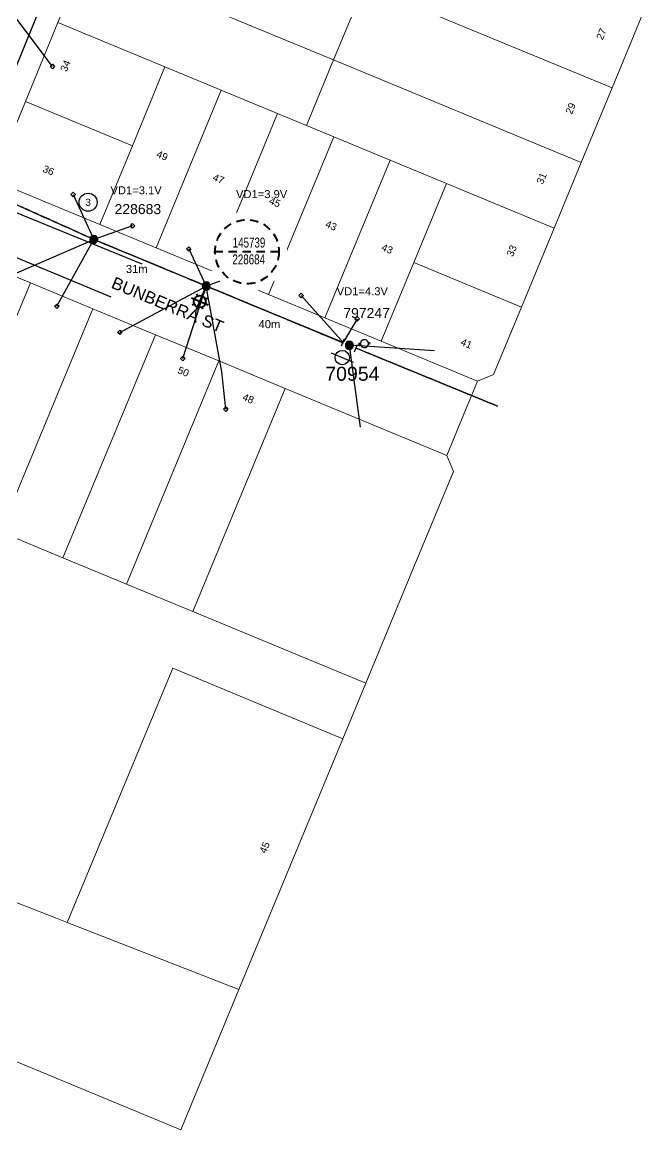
# Model space of a CAD drawing. Header units: metres. Extents: x 280551 to 281020, y 6140654 to 6141128.
# Drawn here: x 280834.4 to 280989.7, y 6140658.8 to 6140935.7 of the extents above; entities that cross this region are included whole.
import ezdxf
from ezdxf.enums import TextEntityAlignment as Align

# ---------------------------------------------------------------- set-up
doc = ezdxf.new("R2010")
doc.units = ezdxf.units.M
for name, pattern in [('Cable Exist OH', [1, 1, 0]), ('Dash', [5, 3, -2]), ('IE Trench LV', [6.5, 5, -1.5])]:
    doc.linetypes.add(name, pattern=pattern)
doc.layers.get('0').update_dxf_attribs({"color": 6})
for name, color, linetype in [('_User Miscellaneous1', 251, 'Continuous'), ('Equip_SP_HV_EXT', 7, 'Continuous'), ('Equip_SP_LV_EXT', 7, 'Continuous'), ('Equip_SP_SL_EXT', 7, 'Continuous'), ('Mains_HV_EXT', 7, 'Continuous'), ('Mains_LV_EXT', 7, 'Continuous'), ('Mains_LV_MOD', 3, 'Continuous'), ('Mains_SL_EXT', 7, 'Continuous'), ('Notes_HV_MISC', 7, 'Continuous'), ('Notes_LV_MISC', 7, 'Continuous'), ('Notes_SP_MISC', 7, 'Continuous'), ('Notes_SP_NEW', 2, 'Continuous'), ('Services_SP_EXT', 7, 'Continuous'), ('SupportsOH_SP_TR_HV_LV_SL_EXT', 7, 'Continuous')]:
    doc.layers.add(name, color=color, linetype=linetype)
for name, color, linetype, lineweight in [('Cadastre Buildings_SP_EXT', 9, 'Continuous', 5), ('Cadastre Land Parcels_SP_EXT', 9, 'Continuous', 5), ('Cadastre Roads_SP_EXT', 9, 'Continuous', 5)]:
    doc.layers.add(name, color=color, linetype=linetype, lineweight=lineweight)
doc.styles.add('HVSW_LABEL', font='arial.ttf')
doc.styles.add('iecARIAL', font='arial.ttf', dxfattribs={"height": 2})
doc.styles.add('POLE_LABEL', font='arial.ttf')
doc.styles.get("Standard").update_dxf_attribs({"font": 'arial.ttf'})
doc.linetypes.add('Cable New UG', pattern='A,7,-0.25,["x",Standard,S=2,R=0,X=0.2,Y=-0.8],-2.1', length=9.35)
doc.linetypes.add('IE Trench HV', pattern='A,7,-0.2,["/",Standard,S=3,R=0,X=0.6,Y=-1.4],-2.5', length=9.7)

# ---------------------------------------------------------------- blocks, each defined once
blk = doc.blocks.new('*U153')
for p, q in [((-2.38, 4.15), (-2.61, 4.59)), ((-2.08, 4.31), (-2.32, 4.75)), ((-1.46, 2.42), (-1.23, 1.98)), ((-1.17, 2.57), (-0.94, 2.13))]:
    blk.add_line(p, q)
blk.add_lwpolyline([(-1.31, 2.48, 1), (-2.24, 4.24, 1)], format="xyb", close=True)
at = {"flags": 9}
for tag, p in [('ACTUAL_STATUS', (0, 0)), ('CONSTRUCTED_VOLTAGE', (0, -0.2)), ('OPERATING_VOLTAGE', (0, -0.6)), ('ORIENTATION', (0, -0.8)), ('OWNED_BY', (0, -1)), ('STATE', (0, -1.2)), ('SWITCH_TYPE', (0, -1.4)), ('NO_PHASES', (0, -0.4)), ('USAGE', (0, -1.6)), ('LEGEND', (0, -1.8)), ('NOTES', (0, -2))]:
    blk.add_attdef(tag, text='', height=0.2, dxfattribs=at).set_placement(p, align=Align.MIDDLE_LEFT)
at = {"flags": 1}
blk.add_attdef('Z', (0, 0), '', height=0.2, dxfattribs=at)
blk = doc.blocks.new('SL_LANTERN_EXT')
at = {"lineweight": 40}
for p, q in [((-1.46, 5.68), (-1.06, 5.28)), ((0, 1.97), (0, 6.47)), ((1.46, 5.68), (1.06, 5.28)), ((-2.25, 4.22), (2.25, 4.22)), ((-1.46, 2.76), (-1.06, 3.16)), ((1.46, 2.76), (1.06, 3.16)), ((0, 0), (0, 2.72))]:
    blk.add_line(p, q, dxfattribs=at)
blk.add_circle((0, 4.22), 1.5, dxfattribs=at)
at = {"style": 'iecARIAL', "flags": 8}
blk.add_attdef('ASSET_NUM', (1.5, 1.5), '', height=2.5, dxfattribs=at)
for tag, p, height, flags in [('OPERATING_VOLTAGE', (0.98, -1.65), 0.2, 9), ('ORIENTATION', (0.98, -1.85), 0.2, 9), ('OWNED_BY', (0.98, -2.05), 0.2, 9), ('STATE', (0.98, -2.25), 0.2, 9), ('CONSTRUCTED_VOLTAGE', (0.98, -0.65), 0.2, 9), ('CONTROL_TYPE', (0.98, -0.85), 0.2, 9), ('LANTERN_PURPOSE', (0.98, -1.05), 0.2, 9), ('LANTERN_TYPE', (0.98, -1.25), 0.2, 9), ('NO_PHASES', (0.98, -1.45), 0.2, 9), ('USAGE', (0.98, -2.45), 0.2, 9), ('CEXIST', (0.98, -2.65), 0.2, 9), ('CNEW', (0.98, -2.85), 0.2, 9), ('LNUMBER', (2.18, -3.25), 2.5, 8), ('CNUMBER', (0.98, -3.05), 0.2, 9), ('CREMOVE', (0.98, -3.25), 0.2, 9), ('CREPLACE', (0.98, -3.45), 0.2, 9), ('LKINGHEIGHT', (0.98, -3.65), 0.2, 9), ('LBRACKET', (0.98, -3.85), 0.2, 9), ('LBRACKETVOCAB', (0.98, -4.05), 0.2, 9), ('LCATEGORY', (0.98, -4.25), 0.2, 9), ('LCHARGE1', (0.98, -4.45), 0.2, 9), ('LCHARGE1PERCENT', (0.98, -4.65), 0.2, 9), ('LCHARGE2', (0.98, -4.85), 0.2, 9), ('LCHARGE2PERCENT', (0.98, -5.05), 0.2, 9), ('LCHARGE3', (0.98, -5.25), 0.2, 9), ('LCHARGE3PERCENT', (0.98, -5.45), 0.2, 9), ('LEXIST', (0.98, -5.65), 0.2, 9), ('LLAMP', (0.98, -5.85), 0.2, 9), ('LLAMPVOCAB', (0.98, -6.05), 0.2, 9), ('LMAST', (0.98, -6.25), 0.2, 9), ('LMASTVOCAB', (0.98, -6.45), 0.2, 9), ('LNEW', (0.98, -6.65), 0.2, 9), ('LANTNUMBER', (0.98, -6.85), 0.2, 9), ('LOUTREACH', (0.98, -7.25), 0.2, 9), ('LOUTREACHVOCAB', (0.98, -7.45), 0.2, 9), ('LRATECODE', (0.98, -7.65), 0.2, 9), ('LREMOVE', (0.98, -7.85), 0.2, 9), ('LREPLACE', (0.98, -8.05), 0.2, 9), ('LTYPE', (0.98, -8.25), 0.2, 9), ('LTYPEVOCAB', (0.98, -8.45), 0.2, 9), ('STREETNAME', (0.98, -9.25), 0.2, 9), ('SUBURB', (0.98, -9.45), 0.2, 1), ('LEGEND', (0.98, -8.65), 0.2, 9), ('LOCATION', (0.98, -8.85), 0.2, 9), ('NOTES', (0.98, -9.05), 0.2, 9)]:
    blk.add_attdef(tag, p, '', height=height, dxfattribs=dict(flags=flags))
blk = doc.blocks.new('CCP_EXT')
blk.add_wipeout([(0, 0.57), (0.57, 0), (0, -0.57), (-0.57, 0)])
blk.add_lwpolyline([(-0.57, 0), (0, 0.57), (0.57, 0), (0, -0.57), (-0.57, 0)])
at = {"flags": 1}
blk.add_attdef('Z', (0, 0), '', height=0.2, dxfattribs=at)
at = {"flags": 9}
for tag, p in [('CCP_TYPE', (0, 0)), ('CONSTRUCTED_VOLTAGE', (0, -0.2)), ('OPERATING_VOLTAGE', (0, -0.6)), ('ORIENTATION', (0, -0.8)), ('OWNED_BY', (0, -1)), ('STATE', (0, -1.8)), ('NO_PHASES', (0, -0.4)), ('USAGE', (0, -1.2)), ('LEGEND', (0, -1.4)), ('LIFE_SUPPORT', (0, -1.6)), ('NOTES', (0, -2))]:
    blk.add_attdef(tag, text='', height=0.2, dxfattribs=at).set_placement(p, align=Align.MIDDLE_LEFT)
blk = doc.blocks.new('POLE_EXT')
blk.add_hatch(color=256).paths.add_polyline_path([(-1, 0, 1), (1, 0, 1)])
blk.add_lwpolyline([(-1, 0, 1), (1, 0, 1)], format="xyb", close=True)
for tag, height, flags, p in [('pNumber', 2.5, 8, (-17.84, 2.07)), ('OWNED_BY', 0.2, 9, (1.35, -0.4)), ('SPECIAL_USE', 0.2, 9, (1.35, -0.8)), ('STATE', 0.2, 9, (1.35, -1)), ('cLV', 0.2, 9, (1.35, -1.4)), ('hDepth', 0.2, 9, (1.35, -1.6)), ('hDia', 0.2, 9, (1.35, -1.8)), ('cHV', 0.2, 9, (1.35, -2)), ('PARENT', 0.2, 9, (1.35, -0.6)), ('USAGE', 0.2, 9, (1.35, -1.2)), ('LBRACKET', 0.2, 9, (1.35, -2.2)), ('LExisting', 0.2, 9, (1.35, -2.4)), ('LANTNUMBER', 0.2, 9, (1.35, -2.6)), ('LOther', 0.2, 9, (1.35, -2.8)), ('cLinedev', 0.2, 9, (1.35, -3.4)), ('pExisting', 0.2, 9, (1.35, -3.8)), ('pFooting', 0.2, 9, (1.35, -4.4)), ('pNew', 0.2, 9, (1.35, -4.6)), ('pRelocate', 0.2, 9, (1.35, -5)), ('pRemove', 0.2, 9, (1.35, -5.2)), ('pReplace', 0.2, 9, (1.35, -5.4)), ('pStay', 0.2, 9, (1.35, -5.6)), ('LRemove', 0.2, 9, (1.35, -3)), ('LEGEND', 0.2, 9, (1.35, -3.2)), ('LOCATION', 0.2, 9, (1.35, -3.6)), ('PFNUMBER', 0.2, 9, (1.35, -4)), ('NEWPFNUMBER', 0.2, 9, (1.35, -4.2)), ('pType', 0.2, 9, (1.35, -5.8)), ('cspan', 0.2, 9, (1.35, -6)), ('STREETNAME', 0.2, 9, (1.35, -6.2)), ('SUBURB', 0.2, 9, (1.35, -6.4)), ('OPERATED_BY', 0.2, 9, (1.36, -7.01)), ('NOTES', 0.2, 9, (1.35, -6.6)), ('MAINTAINED_BY', 0.2, 9, (1.36, -6.81))]:
    blk.add_attdef(tag, text='', height=height, dxfattribs=dict(flags=flags)).set_placement(p, align=Align.MIDDLE_LEFT)
at = {"style": 'POLE_LABEL'}
for tag, height, flags, p in [('ASSET_NUM', 2.5, 8, (2, 2)), ('STRUCTURE_PLANT_NUMBER', 0.2, 9, (1.35, 0.03)), ('STREET_CODE', 0.2, 9, (1.35, -0.2))]:
    blk.add_attdef(tag, text='', height=height, dxfattribs=dict(at, flags=flags)).set_placement(p, align=Align.MIDDLE_LEFT)
at = {"flags": 1}
blk.add_attdef('Z', (1.35, -7.33), '', height=0.2, dxfattribs=at)
blk = doc.blocks.new('*U122')
blk.add_line((-3.47, -3.51), (2.53, -3.51))
blk.add_circle((-0.47, -3.51), 1.8)
at = {"style": 'HVSW_LABEL'}
for tag, height, flags, p in [('ASSET_NUM', 3.5, 8, (2, 2)), ('STREET_CODE', 0.2, 9, (0, -0.2))]:
    blk.add_attdef(tag, text='', height=height, dxfattribs=dict(at, flags=flags)).set_placement(p, align=Align.MIDDLE_LEFT)
at = {"flags": 1}
blk.add_attdef('Z', (0, 0), '', height=0.2, dxfattribs=at)
at = {"flags": 9}
for tag, p in [('ACTUAL_STATUS', (0, -0.4)), ('CONSTRUCTED_VOLTAGE', (0, -0.6)), ('OPERATING_VOLTAGE', (0, -1)), ('ORIENTATION', (0, -1.2)), ('OWNED_BY', (0, -1.4)), ('STATE', (0, -1.6)), ('SWITCH_TYPE', (0, -1.8)), ('STREETNAME', (0, -2.6)), ('SUBURB', (0, -2.8)), ('NO_PHASES', (0, -0.8)), ('USAGE', (0, -2)), ('LEGEND', (0, -2.2)), ('LOCATION', (0, -2.4)), ('NOTES', (0, -3))]:
    blk.add_attdef(tag, text='', height=0.2, dxfattribs=at).set_placement(p, align=Align.MIDDLE_LEFT)
blk = doc.blocks.new('DUCT_INDICATOR')
blk.add_circle((0, 0), 2.25)
blk.add_attdef('CODE', text='', height=1.8).set_placement((0, 0), align=Align.MIDDLE_CENTER)
at = {"flags": 1}
blk.add_attdef('Z', (0, 0), '', height=0.2, dxfattribs=at)
blk = doc.blocks.new('SLANTERN_NUM_EXT')
blk.add_wipeout([(-0.31, 10), (-0.94, 9.96), (-1.57, 9.88), (-2.18, 9.76), (-2.79, 9.61), (-3.39, 9.41), (-3.97, 9.18), (-4.54, 8.91), (-5.09, 8.61), (-5.62, 8.27), (-6.13, 7.91), (-6.62, 7.5), (-7.07, 7.07), (-7.5, 6.62), (-7.91, 6.13), (-8.27, 5.62), (-8.61, 5.09), (-8.91, 4.54), (-9.18, 3.97), (-9.41, 3.39), (-9.61, 2.79), (-9.76, 2.18), (-9.88, 1.57), (-9.96, 0.94), (-10, 0.31), (-10, -0.31), (-9.96, -0.94), (-9.88, -1.57), (-9.76, -2.18), (-9.61, -2.79), (-9.41, -3.39), (-9.18, -3.97), (-8.91, -4.54), (-8.61, -5.09), (-8.27, -5.62), (-7.91, -6.13), (-7.5, -6.62), (-7.07, -7.07), (-6.62, -7.5), (-6.13, -7.91), (-5.62, -8.27), (-5.09, -8.61), (-4.54, -8.91), (-3.97, -9.18), (-3.39, -9.41), (-2.79, -9.61), (-2.18, -9.76), (-1.57, -9.88), (-0.94, -9.96), (-0.31, -10), (0.31, -10), (0.94, -9.96), (1.57, -9.88), (2.18, -9.76), (2.79, -9.61), (3.39, -9.41), (3.97, -9.18), (4.54, -8.91), (5.09, -8.61), (5.62, -8.27), (6.13, -7.91), (6.62, -7.5), (7.07, -7.07), (7.5, -6.62), (7.91, -6.13), (8.27, -5.62), (8.61, -5.09), (8.91, -4.54), (9.18, -3.97), (9.41, -3.39), (9.61, -2.79), (9.76, -2.18), (9.88, -1.57), (9.96, -0.94), (10, -0.31), (10, 0.31), (9.96, 0.94), (9.88, 1.57), (9.76, 2.18), (9.61, 2.79), (9.41, 3.39), (9.18, 3.97), (8.91, 4.54), (8.61, 5.09), (8.27, 5.62), (7.91, 6.13), (7.5, 6.62), (7.07, 7.07), (6.62, 7.5), (6.13, 7.91), (5.62, 8.27), (5.09, 8.61), (4.54, 8.91), (3.97, 9.18), (3.39, 9.41), (2.79, 9.61), (2.18, 9.76), (1.57, 9.88), (0.94, 9.96), (0.31, 10)])
at = {"linetype": 'Dash', "lineweight": 40, "ltscale": 0.7}
blk.add_line((8, 0), (-8, 0), dxfattribs=at)
blk.add_circle((0, 0), 8, dxfattribs=at)
at = {"lineweight": 40, "width": 0.7}
for tag, p in [('SNUMBER', (0.51, 1.05)), ('CNUMBER', (0.44, -3.15))]:
    blk.add_attdef(tag, text='', height=2.5, dxfattribs=at).set_placement(p, align=Align.CENTER)
at = {"lineweight": 40, "flags": 1}
blk.add_attdef('Z', (0, 0), '', height=0.2, dxfattribs=at)
blk = doc.blocks.new('LV_End Shackle_NEW')
for tag, flags, p in [('STATE', 9, (1.5, -1.6)), ('Z', 1, (1.5, -2.2)), ('USAGE', 9, (1.5, -1.8)), ('NOTES', 9, (1.5, -2))]:
    blk.add_attdef(tag, text='', height=0.2, dxfattribs=dict(flags=flags)).set_placement(p, align=Align.MIDDLE_LEFT)
blk.add_wipeout([(-0.25, 0), (-0.25, 1.81), (0.25, 1.82), (0.25, 0)])
blk.add_line((1, 1.81), (-1, 1.81))
at = {"flags": 9}
for tag, p in [('CONNECTOR_TYPE', (1.5, 0)), ('CONSTRUCTED_VOLTAGE', (1.5, -0.2)), ('OPERATING_VOLTAGE', (1.5, -0.6)), ('ORIENTATION', (1.5, -0.8)), ('OWNED_BY', (1.5, -1)), ('OPERATED_BY', (1.5, -1.2)), ('NO_PHASES', (1.5, -0.4)), ('MAINTAINED_BY', (1.5, -1.4))]:
    blk.add_attdef(tag, text='', height=0.2, dxfattribs=at).set_placement(p, align=Align.MIDDLE_LEFT)
blk = doc.blocks.new('HV_End Shackle_NEW')
for tag, flags, p in [('STATE', 9, (1.5, -1.6)), ('Z', 1, (1.5, -2.2)), ('USAGE', 9, (1.5, -1.8)), ('NOTES', 9, (1.5, -2))]:
    blk.add_attdef(tag, text='', height=0.2, dxfattribs=dict(flags=flags)).set_placement(p, align=Align.MIDDLE_LEFT)
blk.add_wipeout([(-0.25, 0), (-0.25, 1.81), (0.25, 1.82), (0.25, 0)])
blk.add_line((1, 1.81), (-1, 1.81))
at = {"flags": 9}
for tag, p in [('CONNECTOR_TYPE', (1.5, 0)), ('CONSTRUCTED_VOLTAGE', (1.5, -0.2)), ('OPERATING_VOLTAGE', (1.5, -0.6)), ('ORIENTATION', (1.5, -0.8)), ('OWNED_BY', (1.5, -1)), ('OPERATED_BY', (1.5, -1.2)), ('NO_PHASES', (1.5, -0.4)), ('MAINTAINED_BY', (1.5, -1.4))]:
    blk.add_attdef(tag, text='', height=0.2, dxfattribs=at).set_placement(p, align=Align.MIDDLE_LEFT)

msp = doc.modelspace()

# ---------------------------------------------------------------- linework, layer by layer
at = {"layer": '_User Miscellaneous1', "linetype": 'Continuous', "elevation": 9999}
msp.add_lwpolyline([(280856.63291, 6140867.01157), (280824.08984, 6140880.51142), (280824.08984, 6140880.51142)], dxfattribs=at)
at = {"layer": 'Cadastre Buildings_SP_EXT', "linetype": 'Continuous'}
for points in [[(280836.43984, 6140870.5778), (280822.15285, 6140876.45329), (280822.14778, 6140876.45813), (280818.15939, 6140874.80668), (280796.21564, 6140821.8752), (280813.25877, 6140814.81713), (280836.43984, 6140870.5778)], [(280845.67239, 6140710.64437), (280842.68458, 6140711.80858), (280819.63394, 6140720.7865), (280764.27792, 6140744.83337), (280749.95156, 6140710.27616), (280828.56826, 6140677.68537), (280874.05853, 6140658.82645), (280888.60533, 6140693.921), (280845.67239, 6140710.64437)]]:
    msp.add_lwpolyline(points, close=True, dxfattribs=at)
at = {"layer": 'Cadastre Land Parcels_SP_EXT', "linetype": 'Continuous'}
for points in [[(280920.00382, 6140944.93399), (280857.80459, 6140970.67341), (280850.08484, 6140951.99124), (280912.28611, 6140926.30067), (280920.00382, 6140944.93399)], [(280989.68987, 6140937.87171), (280927.70378, 6140963.52315), (280920.00382, 6140944.93399), (280981.98815, 6140919.28255), (280989.68987, 6140937.87171)], [(280912.28611, 6140926.30067), (280850.08484, 6140951.99124), (280843.32793, 6140935.64326), (280870.11347, 6140924.5697), (280884.18203, 6140918.74266), (280898.26543, 6140912.909), (280905.49501, 6140909.9041), (280912.28611, 6140926.30067)], [(280981.98815, 6140919.28255), (280920.00382, 6140944.93399), (280912.28611, 6140926.30067), (280974.28819, 6140900.69348), (280981.98815, 6140919.28255)], [(280870.11347, 6140924.5697), (280843.32793, 6140935.64326), (280835.18658, 6140915.94005), (280861.95004, 6140904.82533), (280870.11347, 6140924.5697)], [(280884.18203, 6140918.74266), (280870.11347, 6140924.5697), (280861.95004, 6140904.82533), (280853.80594, 6140885.13007), (280867.88934, 6140879.29941), (280884.18203, 6140918.74266)], [(280974.28819, 6140900.69348), (280912.28611, 6140926.30067), (280905.49501, 6140909.9041), (280912.34883, 6140907.07631), (280926.43223, 6140901.24265), (280940.51395, 6140895.41084), (280967.47368, 6140884.24374), (280974.28819, 6140900.69348)], [(280898.26543, 6140912.909), (280884.18203, 6140918.74266), (280867.88934, 6140879.29941), (280881.97345, 6140873.46778), (280898.26543, 6140912.909)], [(280861.95004, 6140904.82533), (280835.18658, 6140915.94005), (280828.19956, 6140899.03142), (280829.85235, 6140895.0485), (280853.80594, 6140885.13007), (280861.95004, 6140904.82533)], [(280912.34883, 6140907.07631), (280905.49501, 6140909.9041), (280898.26543, 6140912.909), (280881.97345, 6140873.46778), (280896.05676, 6140867.63615), (280912.34883, 6140907.07631)], [(280926.43223, 6140901.24265), (280912.34883, 6140907.07631), (280896.05676, 6140867.63615), (280910.14175, 6140861.80443), (280926.43223, 6140901.24265)], [(280932.36712, 6140875.68572), (280940.51395, 6140895.41084), (280926.43223, 6140901.24265), (280910.14175, 6140861.80443), (280924.22586, 6140855.97377), (280932.36712, 6140875.68572)], [(280967.47368, 6140884.24374), (280940.51395, 6140895.41084), (280932.36712, 6140875.68572), (280959.3061, 6140864.52817), (280967.47368, 6140884.24374)], [(280959.3061, 6140864.52817), (280932.36712, 6140875.68572), (280924.22586, 6140855.97377), (280948.33739, 6140845.99024), (280952.30715, 6140847.63226), (280959.3061, 6140864.52817)], [(280883.5834, 6140851.04401), (280867.76533, 6140857.60024), (280844.58729, 6140801.84363), (280860.44741, 6140795.27451), (280883.5834, 6140851.04401)], [(280900.2174, 6140844.15107), (280900.2, 6140844.1576), (280883.5834, 6140851.04401), (280860.44741, 6140795.27451), (280877.08459, 6140788.38465), (280900.2174, 6140844.15107)], [(280940.63346, 6140827.40303), (280900.2174, 6140844.15107), (280877.08459, 6140788.38465), (280920.33569, 6140770.47283), (280932.47745, 6140799.76507), (280942.2829, 6140823.41993), (280940.63346, 6140827.40303)], [(280813.2588, 6140814.81713), (280796.21564, 6140821.87517), (280764.27792, 6140744.8334), (280819.63394, 6140720.78644), (280842.6846, 6140711.80858), (280845.67245, 6140710.64435), (280872.08718, 6140774.22688), (280914.59053, 6140756.6115), (280920.33569, 6140770.47283), (280877.08459, 6140788.38465), (280860.44741, 6140795.27451), (280844.58729, 6140801.84363), (280828.92176, 6140808.33087), (280813.2588, 6140814.81713)], [(280914.59053, 6140756.6115), (280872.08718, 6140774.22688), (280845.67245, 6140710.64435), (280888.60529, 6140693.92096), (280914.59053, 6140756.6115)]]:
    msp.add_lwpolyline(points, close=True, dxfattribs=at)
at = {"layer": 'Mains_HV_EXT', "linetype": 'Cable Exist OH'}
msp.add_lwpolyline([(280916.24433, 6140854.95301), (280953.30057, 6140839.73896)], dxfattribs=at)
at = {"layer": 'Mains_LV_EXT', "linetype": 'Cable Exist OH'}
msp.add_lwpolyline([(280953.30057, 6140839.73896), (280916.24433, 6140854.95301)], dxfattribs=at)
at = {"layer": 'Services_SP_EXT'}
for points in [[(280827.98259, 6140870.91921), (280852.3081, 6140881.41915)], [(280937.56858, 6140853.57702), (280916.24432, 6140854.953)]]:
    msp.add_lwpolyline(points, dxfattribs=at)

# ---------------------------------------------------------------- block references
at = {"layer": 'Equip_SP_HV_EXT'}
ref = msp.add_blockref('*U122', (280916.2443, 6140854.95296), dxfattribs=dict(at, rotation=337.4904527701335))
ref.add_attrib('ASSET_NUM', '70954', dxfattribs={"layer": '0', "height": 3.5, "style": 'HVSW_LABEL'}).set_placement((280910.20759, 6140845.04608), align=Align.BOTTOM_LEFT)
at = {"layer": 'Equip_SP_LV_EXT', "rotation": 248.5274329848921}
msp.add_blockref('*U153', (280916.24435, 6140854.95296), dxfattribs=at)
at = {"layer": 'Equip_SP_SL_EXT'}
ref = msp.add_blockref('SL_LANTERN_EXT', (280880.43596, 6140869.77963), dxfattribs=dict(at, rotation=157.4871325987782))
ref.add_attrib('ASSET_NUM', '145739', dxfattribs={"layer": '0', "height": 2.5, "style": 'iecARIAL'}).set_placement((280885.08164, 6140877.0205), align=Align.BOTTOM_LEFT)
at = {"layer": 'Services_SP_EXT'}
msp.add_blockref('CCP_EXT', (280843.0281, 6140864.70851), dxfattribs=at)

# ---------------------------------------------------------------- texts
at = {"layer": 'Cadastre Land Parcels_SP_EXT'}
for s, rotation, p in [('27', 67.468781, (280979.60561, 6140931.14969)), ('34', 67.428368, (280845.48583, 6140923.19669)), ('29', 67.468513, (280971.89571, 6140912.5305)), ('49', 337.492706, (280867.79363, 6140902.09439)), ('36', 337.491821, (280839.33254, 6140898.42025)), ('47', 337.49176, (280881.88825, 6140896.27)), ('31', 67.468544, (280964.65128, 6140895.05866)), ('45', 337.49234, (280895.97162, 6140890.43929)), ('43', 337.492218, (280910.05579, 6140884.60665)), ('43', 337.491791, (280924.0812, 6140878.7935)), ('33', 67.468643, (280957.15689, 6140876.96097)), ('41', 337.492157, (280943.90434, 6140855.11412)), ('50', 337.49295, (280873.08558, 6140848.07678)), ('48', 337.493256, (280889.31453, 6140841.35122)), ('45', 67.468582, (280895.33705, 6140727.77295))]:
    msp.add_text(s, height=1.8, rotation=rotation, dxfattribs=at).set_placement(p)
at = {"layer": 'Notes_LV_MISC', "linetype": 'Cable New UG', "char_height": 2, "attachment_point": 1, "style": 'iecARIAL'}
for s, insert in [('VD1=3.1V', (280856.47852, 6140894.70506)), ('VD1=3.9V', (280887.89657, 6140893.75505)), ('31m', (280860.33809, 6140875.0384)), ('VD1=4.3V', (280913.08265, 6140869.46929)), ('40m', (280893.53004, 6140861.24782))]:
    msp.add_mtext_dynamic_manual_height_columns(s, width=4.5646651, gutter_width=10, heights=[0], dxfattribs=dict(at, insert=insert))

# ---------------------------------------------------------------- next in the draw order: block references
at = {"layer": 'Services_SP_EXT'}
for p in [(280841.94123, 6140924.6354), (280847.16631, 6140892.6529), (280862.01608, 6140884.841), (280876.04314, 6140879.0386), (280890.06588, 6140873.24003), (280904.21564, 6140867.38347), (280843.0281, 6140864.70851), (280918.21903, 6140861.59154), (280858.78124, 6140858.18823), (280874.5617, 6140851.67162), (280885.31023, 6140839.01036)]:
    msp.add_blockref('CCP_EXT', p, dxfattribs=at)

# ---------------------------------------------------------------- next in the draw order: linework, layer by layer
at = {"layer": 'Cadastre Buildings_SP_EXT', "linetype": 'Continuous'}
msp.add_lwpolyline([(280852.10135, 6140864.0895), (280836.43984, 6140870.5778), (280813.25877, 6140814.81713), (280828.92177, 6140808.33086), (280852.10135, 6140864.0895)], close=True, dxfattribs=at)
at = {"layer": 'Services_SP_EXT'}
msp.add_lwpolyline([(280843.02805, 6140864.70845), (280852.3081, 6140881.41915)], dxfattribs=at)

# ---------------------------------------------------------------- next in the draw order: block references
for p in [(280841.94123, 6140924.6354), (280847.16631, 6140892.6529), (280862.01608, 6140884.841), (280876.04314, 6140879.0386), (280890.06588, 6140873.24003), (280904.21564, 6140867.38347), (280918.21903, 6140861.59154), (280858.78124, 6140858.18823), (280874.5617, 6140851.67162), (280885.31023, 6140839.01036)]:
    msp.add_blockref('CCP_EXT', p, dxfattribs=at)

# ---------------------------------------------------------------- next in the draw order: linework, layer by layer
at = {"layer": '_User Miscellaneous1', "flags": 128}
msp.add_lwpolyline([(280840.26027, 6140943.00369), (280822.64914, 6140899.77762, 0.296449073), (280826.00838, 6140890.86731), (280864.31039, 6140875.34203)], format="xyb", dxfattribs=at)
at = {"layer": 'Cadastre Buildings_SP_EXT', "linetype": 'Continuous'}
msp.add_lwpolyline([(280867.76529, 6140857.60026), (280852.10135, 6140864.0895), (280828.92177, 6140808.33086), (280844.5873, 6140801.84365), (280867.76529, 6140857.60026)], close=True, dxfattribs=at)
at = {"layer": 'Cadastre Roads_SP_EXT', "linetype": 'Continuous'}
for points in [[(280809.67016, 6140906.84), (280817.56443, 6140903.51379), (280828.19953, 6140899.03139), (280835.18654, 6140915.94009), (280843.32798, 6140935.64322), (280850.08478, 6140951.99117), (280857.80456, 6140970.6734), (280865.48946, 6140989.26821), (280873.17364, 6141007.86301), (280878.14817, 6141019.89617), (280892.77019, 6141055.27101), (280895.07144, 6141060.8379), (280887.61137, 6141065.38034), (280877.7742, 6141071.37127), (280869.99137, 6141052.57619), (280862.09242, 6141033.4957), (280854.6509, 6141015.5246), (280831.55894, 6140959.75219), (280809.67016, 6140906.84)], [(280853.80599, 6140885.13004), (280829.85235, 6140895.04845), (280826.1428, 6140886.09698), (280822.14776, 6140876.45815), (280822.15279, 6140876.45329), (280836.43987, 6140870.57787), (280852.10133, 6140864.08951), (280867.76527, 6140857.60028), (280883.58339, 6140851.04402), (280900.20006, 6140844.15758), (280900.21737, 6140844.15105), (280940.63341, 6140827.40298), (280944.34631, 6140836.35851), (280948.33517, 6140845.98322), (280948.33746, 6140845.99019), (280924.22585, 6140855.97377), (280910.14179, 6140861.80443), (280896.05684, 6140867.63614), (280881.97349, 6140873.46776), (280867.88934, 6140879.29938), (280853.80599, 6140885.13004)]]:
    msp.add_lwpolyline(points, close=True, dxfattribs=at)
at = {"layer": 'Mains_HV_EXT', "linetype": 'Cable Exist OH'}
msp.add_lwpolyline([(280809.98984, 6140900.43116), (280852.30817, 6140881.41919), (280880.43583, 6140869.77967), (280916.24433, 6140854.95301)], dxfattribs=at)
at = {"layer": 'Mains_LV_EXT', "linetype": 'Cable Exist OH'}
for points in [[(280852.30817, 6140881.4191), (280880.43591, 6140869.77967)], [(280880.43591, 6140869.77967), (280916.24433, 6140854.95301)]]:
    msp.add_lwpolyline(points, dxfattribs=at)
at = {"layer": 'Mains_LV_MOD', "linetype": 'Cable Exist OH'}
msp.add_lwpolyline([(280809.98984, 6140900.43116), (280852.30817, 6140881.4191)], dxfattribs=at)
at = {"layer": 'Mains_SL_EXT', "linetype": 'Cable Exist OH'}
for points in [[(280880.43591, 6140869.77967), (280852.30817, 6140881.4191), (280809.98984, 6140900.43116)], [(280953.30057, 6140839.73896), (280916.24433, 6140854.95301), (280880.43591, 6140869.77967)]]:
    msp.add_lwpolyline(points, dxfattribs=at)
at = {"layer": 'Services_SP_EXT'}
for points in [[(280841.94124, 6140924.63545), (280828.73454, 6140942.24754)], [(280847.16629, 6140892.65284), (280852.30818, 6140881.41915)], [(280862.01604, 6140884.84098), (280852.3081, 6140881.41915)], [(280876.04314, 6140879.03868), (280880.43591, 6140869.77965)], [(280890.06593, 6140873.24003), (280880.43591, 6140869.77965)], [(280858.78128, 6140858.18826), (280880.43582, 6140869.77965)], [(280874.56167, 6140851.67163), (280880.43591, 6140869.77965)], [(280885.31023, 6140839.01029), (280884.36306, 6140848.30952), (280880.43591, 6140869.77965)], [(280919.02768, 6140834.49101), (280916.24432, 6140854.953), (280880.43591, 6140869.77965)], [(280904.21564, 6140867.38349), (280914.88662, 6140855.53125)], [(280918.21899, 6140861.59157), (280914.69332, 6140855.62794)]]:
    msp.add_lwpolyline(points, dxfattribs=at)

# ---------------------------------------------------------------- next in the draw order: block references
at = {"layer": 'Notes_SP_NEW', "linetype": 'IE Trench LV'}
msp.add_blockref('DUCT_INDICATOR', (280850.88186, 6140890.71453), dxfattribs=at).add_auto_attribs({'CODE': '3'})
at = {"layer": 'SupportsOH_SP_TR_HV_LV_SL_EXT'}
ref = msp.add_blockref('POLE_EXT', (280852.30817, 6140881.41915), dxfattribs=at)
ref.add_attrib('ASSET_NUM', '228683', dxfattribs={"layer": '0', "height": 2.5, "style": 'POLE_LABEL'}).set_placement((280857.50443, 6140887.00825), align=Align.BOTTOM_LEFT)
ref = msp.add_blockref('POLE_EXT', (280880.43587, 6140869.77968), dxfattribs=at)
ref.add_attrib('ASSET_NUM', '228684', dxfattribs={"layer": '0', "height": 2.5, "style": 'POLE_LABEL'}).set_placement((280885.60874, 6140873.63758), align=Align.BOTTOM_LEFT)

# ---------------------------------------------------------------- next in the draw order: texts
at = {"layer": 'Cadastre Roads_SP_EXT'}
msp.add_text('BUNBERRA ST', height=3, rotation=337.492712, dxfattribs=at).set_placement((280856.43168, 6140869.41455))
at = {"layer": 'Notes_HV_MISC'}
msp.add_text('BUNBERRA ST', height=3, rotation=337.492712, dxfattribs=at).set_placement((280856.43168, 6140869.41455))
at = {"layer": 'Notes_LV_MISC'}
msp.add_text('BUNBERRA ST', height=3, rotation=337.492712, dxfattribs=at).set_placement((280856.43168, 6140869.41455))
at = {"layer": 'Notes_SP_MISC'}
msp.add_text('BUNBERRA ST', height=3, rotation=337.492712, dxfattribs=at).set_placement((280856.43168, 6140869.41455))

# ---------------------------------------------------------------- next in the draw order: block references
at = {"layer": 'Notes_LV_MISC'}
msp.add_blockref('SLANTERN_NUM_EXT', (280890.62931, 6140878.34119), dxfattribs=at).add_auto_attribs({'SNUMBER': '145739', 'CNUMBER': '228684'})
at = {"layer": 'Notes_LV_MISC', "rotation": 67.50628579231423}
msp.add_blockref('LV_End Shackle_NEW', (280916.24597, 6140854.95227), dxfattribs=at)

# ---------------------------------------------------------------- next in the draw order: block references
at = {"layer": 'Notes_LV_MISC', "rotation": 247.6785903079972}
msp.add_blockref('LV_End Shackle_NEW', (280916.24433, 6140854.95301), dxfattribs=at)

# ---------------------------------------------------------------- next in the draw order: block references
at = {"layer": 'Notes_HV_MISC', "linetype": 'Cable New UG', "lineweight": 0, "rotation": 247.678590315818}
msp.add_blockref('HV_End Shackle_NEW', (280916.24433, 6140854.95301), dxfattribs=at)

# ---------------------------------------------------------------- next in the draw order: block references
at = {"layer": 'Notes_HV_MISC', "linetype": 'IE Trench HV', "rotation": 67.50778777879114}
msp.add_blockref('HV_End Shackle_NEW', (280916.24433, 6140854.95301), dxfattribs=at)

# ---------------------------------------------------------------- next in the draw order: block references
at = {"layer": 'SupportsOH_SP_TR_HV_LV_SL_EXT'}
ref = msp.add_blockref('POLE_EXT', (280916.24429, 6140854.95297), dxfattribs=at)
ref.add_attrib('ASSET_NUM', '797247', dxfattribs={"layer": '0', "height": 2.5, "style": 'POLE_LABEL'}).set_placement((280914.73662, 6140861.03323), align=Align.BOTTOM_LEFT)

doc.saveas('drawing.dxf')
